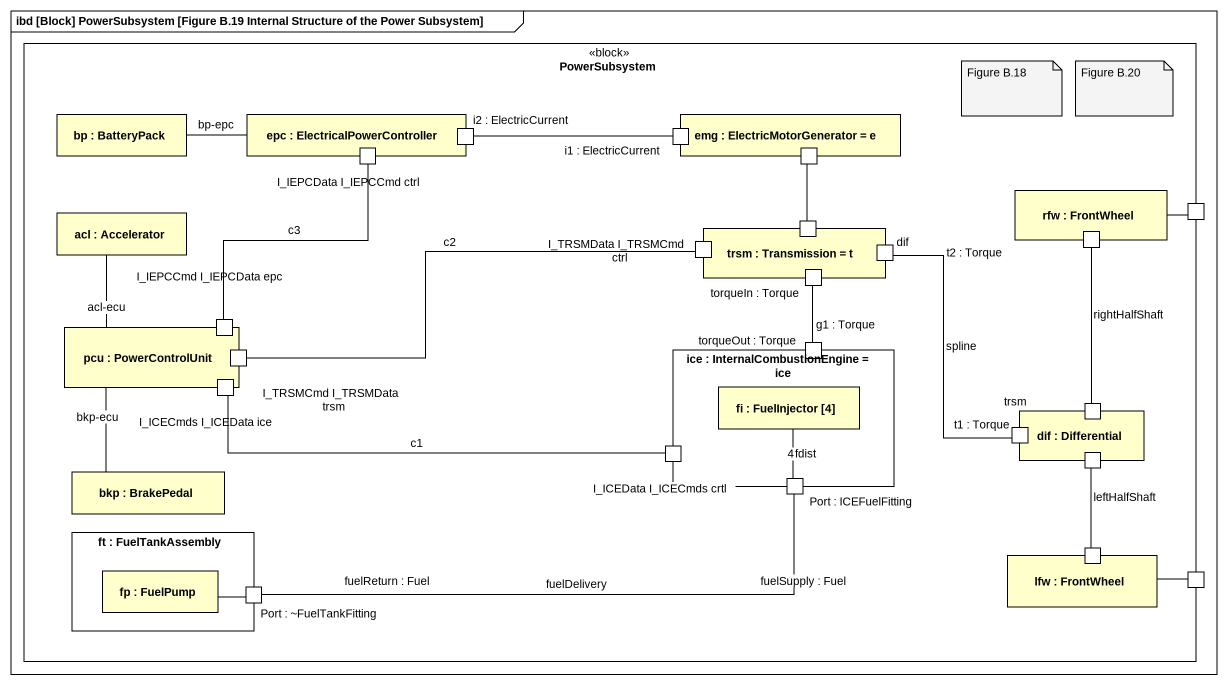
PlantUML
@startuml
mainframe ibd [Block] PowerSubsystem [Figure B.19 Internal Structure of the Power Subsystem]
rectangle PowerSubsystem <<block>> {
  rectangle "bp : BatteryPack" as bp
  rectangle "epc : ElectricalPowerController" as epc {
    port "I_IEPCData I_IEPCCmd ctrl" as I_IEPCData_I_IEPCCmd_ctrl
    port " " as port1
  }
  rectangle "emg : ElectricMotorGenerator = e" as emg {
    port " " as port2
    port " " as port3
  }
  rectangle "rfw : FrontWheel" as rfw {
    port " " as port6
  }
  port " " as port4
  rectangle "acl : Accelerator" as acl
  rectangle "trsm : Transmission = t" as trsm {
    port "I_TRSMData I_TRSMCmd ctrl" as I_TRSMData_I_TRSMCmd_ctrl
    port " " as port5
    port dif
    port "torqueIn : Torque" as torqueIn_Torque
  }
  rectangle "pcu : PowerControlUnit" as pcu {
    port "I_IEPCCmd I_IEPCData epc" as I_IEPCCmd_I_IEPCData_epc
    port "I_TRSMCmd I_TRSMData trsm" as I_TRSMCmd_I_TRSMData_trsm
    port "I_ICECmds I_ICEData ice" as I_ICECmds_I_ICEData_ice
  }
  rectangle "ice : InternalCombustionEngine = ice" as ice {
    port "torqueOut : Torque" as torqueOut_Torque
    rectangle "fi : FuelInjector [4]" as fi
    port "I_ICEData I_ICECmds crtl" as I_ICEData_I_ICECmds_crtl
    port "Port : ICEFuelFitting" as Port_ICEFuelFitting
  }
  rectangle "dif : Differential" as dif_2 {
    port " " as port7
    port "trsm" as trsm_2
    port " " as port8
  }
  rectangle "bkp : BrakePedal" as bkp
  rectangle "ft : FuelTankAssembly" as ft {
    rectangle "fp : FuelPump" as fp
    port "Port : ~FuelTankFitting" as Port_FuelTankFitting
  }
  rectangle "lfw : FrontWheel" as lfw {
    port " " as port9
  }
  port " " as port10
}
bp -right- epc : bp-epc
port1 -right- port2 : i2 : ElectricCurrent\ni1 : ElectricCurrent
port4 -left- rfw
acl -- pcu : acl-ecu
port5 -up- port3
dif -- trsm_2 : t2 : Torque\nspline\nt1 : Torque
port6 -- port7 : rightHalfShaft
I_IEPCCmd_I_IEPCData_epc -up- I_IEPCData_I_IEPCCmd_ctrl : c3
I_TRSMCmd_I_TRSMData_trsm -right- I_TRSMData_I_TRSMCmd_ctrl : c2
torqueOut_Torque -up- torqueIn_Torque : g1 : Torque
I_ICEData_I_ICECmds_crtl -left- I_ICECmds_I_ICEData_ice : c1
bkp -up- pcu : bkp-ecu
Port_ICEFuelFitting -up- "4" fi : fdist
port9 -up- port8 : leftHalfShaft
fp -right- Port_FuelTankFitting
Port_FuelTankFitting -right- Port_ICEFuelFitting : fuelSupply : Fuel\nfuelReturn : Fuel\nfuelDelivery
port10 -left- lfw
note as N1
  Figure B.18
end note
note as N2
  Figure B.20
end note
@enduml
